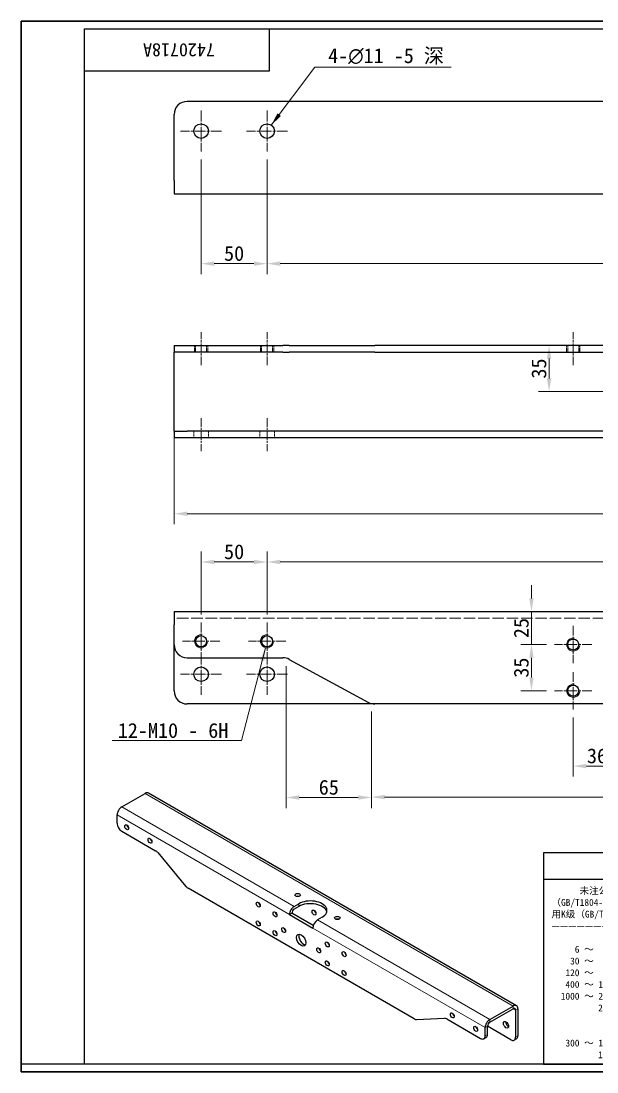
# Model space of a CAD drawing. Header units: millimetres. Extents: x 24 to 1166, y 22 to 818.
# Drawn here: x 24 to 460, y 22 to 818 of the extents above; entities that cross this region are included whole.
import ezdxf
from ezdxf.enums import TextEntityAlignment as Align

# ---------------------------------------------------------------- set-up
doc = ezdxf.new("R2010")
doc.units = ezdxf.units.MM
doc.header["$LTSCALE"] = 4
doc.linetypes.add('CHAIN', pattern=[0.3543, 0.2362, -0.0295, 0.0591, -0.0295])
doc.linetypes.add('DASHED', pattern=[0.2067, 0.1654, -0.0413])
for name, color, linetype, lineweight in [('1', 7, 'Continuous', 18), ('可见 (ISO)', 7, 'Continuous', 25), ('可见窄的 (ISO)', 7, 'Continuous', 18), ('图框 (ISO)', 7, 'Continuous', 35), ('标题 (ISO)', 7, 'Continuous', 25)]:
    doc.layers.add(name, color=color, linetype=linetype, lineweight=lineweight)
for name, color, linetype, lineweight, true_color in [('中心标记 (ISO)', 1, 'CHAIN', 18, 0xff0000), ('中心线 (ISO)', 1, 'CHAIN', 18, 0xff0000), ('尺寸 (ISO)', 7, 'Continuous', 18, 0x008000), ('符号 (ISO)', 7, 'Continuous', 18, 0x008000), ('隐藏 (ISO)', 5, 'DASHED', 18, 0x0000ff)]:
    doc.layers.add(name, color=color, linetype=linetype, lineweight=lineweight, true_color=true_color)
doc.styles.add('文本样式164', font='SimSun.ttf')
doc.styles.add('文本样式165', font='SimSun.ttf')
doc.styles.add('文本样式74', font='SimSun.ttf')
doc.styles.add('最新国标', font='simfang.ttf')
doc.styles.add('注释文本 (ISO)', font='simfang.ttf')
doc.dimstyles.new('默认 (GB)', dxfattribs={"dimscale": 4, "dimtxt": 2.8, "dimasz": 2.5, "dimexe": 2, "dimexo": 1.5, "dimgap": 0.5, "dimtad": 1, "dimtoh": 1, "dimdsep": 46, "dimtxsty": '最新国标', "dimcen": 0.09, "dimdle": 10, "dimclrd": 256, "dimclre": 256, "dimclrt": 256, "dimaunit": 1, "dimadec": 3, "dimazin": 2, "dimtfac": 0.535714, "dimtdec": 3, "dimtmove": 0, "dimatfit": 3, "dimfxl": 0, "dimtolj": 1, "dimlwd": -1, "dimlwe": -1, "dimarcsym": 0})
doc.dimstyles.new('默认 (GB)$7', dxfattribs={"dimscale": 4, "dimtxt": 2.8, "dimasz": 2.5, "dimexe": 2, "dimexo": 1.5, "dimgap": 0.5, "dimtad": 1, "dimtoh": 1, "dimdsep": 46, "dimtxsty": '最新国标', "dimcen": 0.09, "dimdle": 10, "dimclrd": 256, "dimclre": 256, "dimclrt": 256, "dimaunit": 1, "dimadec": 3, "dimazin": 2, "dimtfac": 0.535714, "dimtdec": 3, "dimtmove": 0, "dimatfit": 3, "dimfxl": 0, "dimtolj": 1, "dimlwd": -1, "dimlwe": -1, "dimarcsym": 0})

# ---------------------------------------------------------------- blocks, each defined once
blk = doc.blocks.new('图框 最新国标')
at = {"layer": '图框 (ISO)'}
for p, q in [((6, 7), (6, 204.5)), ((6, 204.5), (291.5, 204.5)), ((6, 7), (6, 5.5)), ((6, 7), (6, 5.5)), ((291.5, 5.5), (6, 5.5))]:
    blk.add_line(p, q, dxfattribs=at)
at = {"layer": '图框 (ISO)', "color": 7, "linetype": 'Continuous', "lineweight": 25}
for p, q in [((18, 203), (290, 203)), ((18, 7), (18, 203)), ((18, 203), (290, 203)), ((53, 203), (53, 195)), ((53, 195), (18, 195)), ((290, 7), (6, 7)), ((290, 7), (18, 7))]:
    blk.add_line(p, q, dxfattribs=at)
at = {"layer": '图框 (ISO)', "style": '文本样式74'}
blk.add_attdef('零件代号_001', (42.73, 200.25), '', height=2.5, rotation=180, dxfattribs=at)
blk = doc.blocks.new('标题栏 最新国标')
at = {"layer": '标题 (ISO)'}
for p, q in [((381.98, -183.84), (196.98, -183.84)), ((196.98, -183.84), (196.98, -223.84)), ((254.48, -183.84), (254.48, -188.84)), ((269.48, -183.84), (269.48, -188.84)), ((281.48, -188.09), (281.48, -184.59)), ((281.48, -184.59), (286.48, -185.34)), ((289.48, -183.84), (289.48, -188.84)), ((381.98, -223.84), (381.98, -183.84)), ((383.48, -183.84), (383.48, -225.34)), ((286.48, -185.34), (286.48, -187.34)), ((196.98, -188.84), (381.98, -188.84)), ((232.98, -188.84), (232.98, -223.84)), ((286.48, -187.34), (281.48, -188.09)), ((321.98, -188.84), (321.98, -223.84)), ((321.98, -193.84), (381.98, -193.84)), ((321.98, -198.84), (381.98, -198.84)), ((351.98, -198.84), (351.98, -208.84)), ((321.98, -203.84), (232.98, -203.84)), ((321.98, -203.84), (381.98, -203.84)), ((321.98, -208.84), (381.98, -208.84)), ((321.98, -218.84), (381.98, -218.84)), ((196.98, -223.84), (381.98, -223.84)), ((383.48, -225.34), (196.98, -225.34))]:
    blk.add_line(p, q, dxfattribs=at)
at = {"layer": '标题 (ISO)', "linetype": 'CHAIN', "ltscale": 5.000333}
blk.add_line((274.98, -184.09), (274.98, -188.59), dxfattribs=at)
at = {"layer": '标题 (ISO)', "linetype": 'CHAIN', "ltscale": 15.834605}
blk.add_line((272.73, -186.34), (286.98, -186.34), dxfattribs=at)
at = {"layer": '标题 (ISO)'}
for radius in [1.75, 1]:
    blk.add_circle((274.98, -186.34), radius, dxfattribs=at)
at = {"layer": '1', "style": '文本样式164'}
for s, p in [('材 料', (299.48, -186.34)), ('UNIT: mm', (261.98, -186.34)), ('设 计', (327.98, -191.34)), ('制 图', (327.98, -196.34)), ('比 例', (327.98, -201.34)), ('重 量', (357.98, -201.34)), ('共 1  张', (336.98, -206.34)), ('第 1  张', (366.98, -206.34))]:
    blk.add_text(s, height=2, dxfattribs=at).set_placement(p, align=Align.MIDDLE_CENTER)
at = {"layer": '标题 (ISO)', "style": '注释文本 (ISO)'}
for s, insert, char_height, attachment_point, line_spacing_factor in [('\\fSimSun|b0|i0;{\\H1.3000;      未注公差角度及线性公差使用m\\P}\\fSimSun|b0|i0;{\\H1.3000;（GB/T1804-2000），未注形位公差使\\P}\\fSimSun|b0|i0;{\\H1.3000;用K级（GB/T 1184-1996）。\\P}\\fSimSun|b0|i0;{\\H1.3000;—————————————————\\P}\\fSimSun|b0|i0;{\\H1.3000;             6以下    ±0.05 mm\\P}\\fSimSun|b0|i0;{\\H1.3000;     6 ～   30以下    ±0.10 mm\\P}\\fSimSun|b0|i0;{\\H1.3000;    30 ～  120以下    ±0.15 mm\\P}\\fSimSun|b0|i0;{\\H1.3000;   120 ～  400以下    ±0.20 mm\\P}\\fSimSun|b0|i0;{\\H1.3000;   400 ～ 1000以下    ±0.30 mm\\P}\\fSimSun|b0|i0;{\\H1.3000;  1000 ～ 2000以下    ±0.50 mm\\P}\\fSimSun|b0|i0;{\\H1.3000;          2000以上    ±0.80 mm\\P}\\fSimSun|b0|i0;{\\H1.3000;\\P}\\fSimSun|b0|i0;{\\H1.3000;           300以下    ±30′\\P}\\fSimSun|b0|i0;{\\H1.3000;   300 ～ 1000以下    ±15′\\P}\\fSimSun|b0|i0;{\\H1.3000;          1000以上    ±5′}', (198.48, -206.63), 1.3, 4, 1.023913), ('{\\fMicrosoft YaHei|b0|i0|c134|p34;\\H1.75x;蓝探科工业自动化（江苏）有限公司\\P\\fArial|b0|i0|c0|p34;\\H0.71429x;Lantech Industrial Automation (Jiangsu) Co., Ltd\\fFangSong|b0|i0|c134|p49;.\\H1.15195x; }', (277.48, -213.84), 2, 5, 0.978695)]:
    blk.add_mtext(s, dxfattribs=dict(at, insert=insert, char_height=char_height, attachment_point=attachment_point, line_spacing_factor=line_spacing_factor))
at = {"layer": '标题 (ISO)', "attachment_point": 5, "style": '注释文本 (ISO)'}
for s, insert, char_height in [('\\fFangSong|b0|i0;零件号', (327.98, -211.84), 2), ('\\fSimSun|b0|i0;{\\H1.6000;未经蓝探科事先书面同意，严禁复制或发布此文件。}', (351.98, -221.34), 1.6)]:
    blk.add_mtext(s, dxfattribs=dict(at, insert=insert, char_height=char_height))
at = {"layer": '标题 (ISO)'}
for tag, p, height, style in [('材料_001', (320.09, -187.33), 2, '注释文本 (ISO)'), ('设计人_001', (349.92, -192.16), 2, '注释文本 (ISO)'), ('库存编号_001', (259.96, -198.14), 3.5, '文本样式165'), ('设计人_001', (349.92, -197.16), 2, '注释文本 (ISO)'), ('视图比例_001', (339.22, -202.33), 2, '注释文本 (ISO)'), ('质量\\P3;_001', (371.53, -202.3), 2, '注释文本 (ISO)'), ('零件代号_001', (347.86, -215.59), 3.5, '文本样式165')]:
    blk.add_attdef(tag, p, '', height=height, dxfattribs=dict(at, style=style))
blk = doc.blocks.new('*D11')
at = {"layer": 'Defpoints', "color": 0, "transparency": 16777216}
for p in [(287.26, 572.3), (424.19, 572.3), (477.8, 537.3)]:
    blk.add_point(p, dxfattribs=at)
at = {"layer": '尺寸 (ISO)', "color": 116, "true_color": 0x00803f, "transparency": 16777216}
for p, q in [((293.26, 572.3), (432.19, 572.3)), ((424.19, 547.3), (424.19, 562.3)), ((471.8, 537.3), (416.19, 537.3))]:
    blk.add_line(p, q, dxfattribs=at)
for points in [[(422.52, 562.3), (425.85, 562.3), (424.19, 572.3)], [(422.52, 547.3), (425.85, 547.3), (424.19, 537.3)]]:
    blk.add_solid(points, dxfattribs=at)
at = {"layer": '尺寸 (ISO)', "transparency": 16777216, "insert": (416.52, 554.8), "char_height": 11.2, "attachment_point": 5, "rotation": 90, "style": '最新国标'}
blk.add_mtext('\\A1;35', dxfattribs=at)
blk = doc.blocks.new('*D13')
at = {"layer": 'Defpoints', "color": 0, "transparency": 16777216}
for p in [(139.99, 512.3), (928.99, 512.3), (928.99, 444.81)]:
    blk.add_point(p, dxfattribs=at)
at = {"layer": '尺寸 (ISO)', "color": 116, "true_color": 0x00803f, "transparency": 16777216}
for p, q in [((139.99, 506.3), (139.99, 436.81)), ((928.99, 506.3), (928.99, 436.81)), ((149.99, 444.81), (918.99, 444.81))]:
    blk.add_line(p, q, dxfattribs=at)
for points in [[(149.99, 446.48), (149.99, 443.15), (139.99, 444.81)], [(918.99, 446.48), (918.99, 443.15), (928.99, 444.81)]]:
    blk.add_solid(points, dxfattribs=at)
at = {"layer": '尺寸 (ISO)', "transparency": 16777216, "insert": (534.49, 452.48), "char_height": 11.2, "attachment_point": 5, "style": '最新国标'}
blk.add_mtext('\\A1;789', dxfattribs=at)
blk = doc.blocks.new('*D17')
at = {"layer": 'Defpoints', "color": 0, "transparency": 16777216}
for p in [(210.49, 719.11), (858.49, 719.11), (858.49, 634.22)]:
    blk.add_point(p, dxfattribs=at)
at = {"layer": '尺寸 (ISO)', "color": 116, "true_color": 0x00803f, "transparency": 16777216}
for p, q in [((210.49, 713.11), (210.49, 626.22)), ((858.49, 713.11), (858.49, 626.22)), ((220.49, 634.22), (848.49, 634.22))]:
    blk.add_line(p, q, dxfattribs=at)
for points in [[(220.49, 635.88), (220.49, 632.55), (210.49, 634.22)], [(848.49, 635.88), (848.49, 632.55), (858.49, 634.22)]]:
    blk.add_solid(points, dxfattribs=at)
at = {"layer": '尺寸 (ISO)', "transparency": 16777216, "insert": (534.49, 641.88), "char_height": 11.2, "attachment_point": 5, "style": '最新国标'}
blk.add_mtext('\\A1;648', dxfattribs=at)
blk = doc.blocks.new('*D19')
at = {"layer": 'Defpoints', "color": 0, "transparency": 16777216}
for p in [(160.49, 719.11), (210.49, 719.11), (210.49, 634.22)]:
    blk.add_point(p, dxfattribs=at)
at = {"layer": '尺寸 (ISO)', "color": 116, "true_color": 0x00803f, "transparency": 16777216}
for p, q in [((160.49, 713.11), (160.49, 626.22)), ((210.49, 713.11), (210.49, 626.22)), ((170.49, 634.22), (200.49, 634.22))]:
    blk.add_line(p, q, dxfattribs=at)
for points in [[(170.49, 635.88), (170.49, 632.55), (160.49, 634.22)], [(200.49, 635.88), (200.49, 632.55), (210.49, 634.22)]]:
    blk.add_solid(points, dxfattribs=at)
at = {"layer": '尺寸 (ISO)', "transparency": 16777216, "insert": (185.49, 641.88), "char_height": 11.2, "attachment_point": 5, "style": '最新国标'}
blk.add_mtext('\\A1;50', dxfattribs=at)
blk = doc.blocks.new('*D23')
at = {"layer": 'Defpoints', "color": 0, "transparency": 16777216}
for p in [(224.91, 335.43), (289.57, 301.05), (289.57, 229.9)]:
    blk.add_point(p, dxfattribs=at)
at = {"layer": '尺寸 (ISO)', "color": 116, "true_color": 0x00803f, "transparency": 16777216}
for p, q in [((224.91, 329.43), (224.91, 221.9)), ((289.57, 295.05), (289.57, 221.9)), ((234.91, 229.9), (279.57, 229.9))]:
    blk.add_line(p, q, dxfattribs=at)
for points in [[(234.91, 231.57), (234.91, 228.23), (224.91, 229.9)], [(279.57, 231.57), (279.57, 228.23), (289.57, 229.9)]]:
    blk.add_solid(points, dxfattribs=at)
at = {"layer": '尺寸 (ISO)', "transparency": 16777216, "insert": (257.24, 237.57), "char_height": 11.2, "attachment_point": 5, "style": '最新国标'}
blk.add_mtext('\\A1;65', dxfattribs=at)
blk = doc.blocks.new('*D25')
at = {"layer": 'Defpoints', "color": 0, "transparency": 16777216}
for p in [(289.57, 301.05), (779.41, 301.05), (779.41, 230.2)]:
    blk.add_point(p, dxfattribs=at)
at = {"layer": '尺寸 (ISO)', "color": 116, "true_color": 0x00803f, "transparency": 16777216}
for p, q in [((289.57, 295.05), (289.57, 222.2)), ((779.41, 295.05), (779.41, 222.2)), ((299.57, 230.2), (769.41, 230.2))]:
    blk.add_line(p, q, dxfattribs=at)
for points in [[(299.57, 231.87), (299.57, 228.54), (289.57, 230.2)], [(769.41, 231.87), (769.41, 228.54), (779.41, 230.2)]]:
    blk.add_solid(points, dxfattribs=at)
at = {"layer": '尺寸 (ISO)', "transparency": 16777216, "insert": (534.49, 237.87), "char_height": 11.2, "attachment_point": 5, "style": '最新国标'}
blk.add_mtext('\\A1;490', dxfattribs=at)
blk = doc.blocks.new('*D28')
at = {"layer": 'Defpoints', "color": 0, "transparency": 16777216}
for p in [(442.49, 296.55), (478.49, 296.55), (478.49, 253.69)]:
    blk.add_point(p, dxfattribs=at)
at = {"layer": '尺寸 (ISO)', "color": 116, "true_color": 0x00803f, "transparency": 16777216}
for p, q in [((442.49, 290.55), (442.49, 245.69)), ((478.49, 290.55), (478.49, 245.69)), ((452.49, 253.69), (468.49, 253.69))]:
    blk.add_line(p, q, dxfattribs=at)
for points in [[(452.49, 255.36), (452.49, 252.03), (442.49, 253.69)], [(468.49, 255.36), (468.49, 252.03), (478.49, 253.69)]]:
    blk.add_solid(points, dxfattribs=at)
at = {"layer": '尺寸 (ISO)', "transparency": 16777216, "insert": (460.49, 261.36), "char_height": 11.2, "attachment_point": 5, "style": '最新国标'}
blk.add_mtext('\\A1;36', dxfattribs=at)
blk = doc.blocks.new('*D32')
at = {"layer": 'Defpoints', "color": 0, "transparency": 16777216}
for p in [(858.49, 408.29), (210.49, 362.43), (858.49, 362.43)]:
    blk.add_point(p, dxfattribs=at)
at = {"layer": '尺寸 (ISO)', "color": 116, "true_color": 0x00803f, "transparency": 16777216}
for p, q in [((210.49, 368.43), (210.49, 416.29)), ((858.49, 368.43), (858.49, 416.29)), ((220.49, 408.29), (848.49, 408.29))]:
    blk.add_line(p, q, dxfattribs=at)
for points in [[(220.49, 409.95), (220.49, 406.62), (210.49, 408.29)], [(848.49, 409.95), (848.49, 406.62), (858.49, 408.29)]]:
    blk.add_solid(points, dxfattribs=at)
at = {"layer": '尺寸 (ISO)', "transparency": 16777216, "insert": (534.49, 415.95), "char_height": 11.2, "attachment_point": 5, "style": '最新国标'}
blk.add_mtext('\\A1;648', dxfattribs=at)
blk = doc.blocks.new('*D34')
at = {"layer": 'Defpoints', "color": 0, "transparency": 16777216}
for p in [(210.49, 408.29), (160.49, 362.43), (210.49, 362.43)]:
    blk.add_point(p, dxfattribs=at)
at = {"layer": '尺寸 (ISO)', "color": 116, "true_color": 0x00803f, "transparency": 16777216}
for p, q in [((160.49, 368.43), (160.49, 416.29)), ((210.49, 368.43), (210.49, 416.29)), ((170.49, 408.29), (200.49, 408.29))]:
    blk.add_line(p, q, dxfattribs=at)
for points in [[(170.49, 409.95), (170.49, 406.62), (160.49, 408.29)], [(200.49, 409.95), (200.49, 406.62), (210.49, 408.29)]]:
    blk.add_solid(points, dxfattribs=at)
at = {"layer": '尺寸 (ISO)', "transparency": 16777216, "insert": (185.49, 415.95), "char_height": 11.2, "attachment_point": 5, "style": '最新国标'}
blk.add_mtext('\\A1;50', dxfattribs=at)
blk = doc.blocks.new('*D36')
at = {"layer": 'Defpoints', "color": 0, "transparency": 16777216}
for p in [(384.87, 370.74), (410.83, 370.74), (428.3, 345.74)]:
    blk.add_point(p, dxfattribs=at)
at = {"layer": '尺寸 (ISO)', "color": 116, "true_color": 0x00803f, "transparency": 16777216}
for p, q in [((410.83, 380.74), (410.83, 390.74)), ((410.83, 370.74), (410.83, 360.74)), ((410.83, 355.74), (410.83, 360.74)), ((410.83, 345.74), (410.83, 355.74)), ((422.3, 345.74), (402.83, 345.74)), ((410.83, 335.74), (410.83, 325.74))]:
    blk.add_line(p, q, dxfattribs=at)
for points in [[(409.16, 380.74), (412.49, 380.74), (410.83, 370.74)], [(409.16, 335.74), (412.49, 335.74), (410.83, 345.74)]]:
    blk.add_solid(points, dxfattribs=at)
at = {"layer": '尺寸 (ISO)', "transparency": 16777216, "insert": (403.16, 358.24), "char_height": 11.2, "attachment_point": 5, "rotation": 90, "style": '最新国标'}
blk.add_mtext('\\A1;25', dxfattribs=at)
blk = doc.blocks.new('*D37')
at = {"layer": 'Defpoints', "color": 0, "transparency": 16777216}
for p in [(428.3, 345.74), (410.83, 310.74), (428.3, 310.74)]:
    blk.add_point(p, dxfattribs=at)
at = {"layer": '尺寸 (ISO)', "color": 116, "true_color": 0x00803f, "transparency": 16777216}
for p, q in [((422.3, 345.74), (402.83, 345.74)), ((410.83, 335.74), (410.83, 320.74)), ((422.3, 310.74), (402.83, 310.74))]:
    blk.add_line(p, q, dxfattribs=at)
for points in [[(409.16, 335.74), (412.49, 335.74), (410.83, 345.74)], [(409.16, 320.74), (412.49, 320.74), (410.83, 310.74)]]:
    blk.add_solid(points, dxfattribs=at)
at = {"layer": '尺寸 (ISO)', "transparency": 16777216, "insert": (403.16, 328.24), "char_height": 11.2, "attachment_point": 5, "rotation": 90, "style": '最新国标'}
blk.add_mtext('\\A1;35', dxfattribs=at)

msp = doc.modelspace()

# ---------------------------------------------------------------- linework, layer by layer
at = {"layer": '中心标记 (ISO)', "ltscale": 8.611757}
for p, q in [((160.4918, 750.1135), (160.4918, 719.1135)), ((210.4918, 750.1135), (210.4918, 719.1135)), ((175.9918, 734.6135), (144.9918, 734.6135)), ((225.9918, 734.6135), (194.9918, 734.6135)), ((160.4918, 338.7398), (160.4918, 307.7398)), ((210.4918, 338.7398), (210.4918, 307.7398)), ((175.9918, 323.2398), (144.9918, 323.2398)), ((225.9918, 323.2398), (194.9918, 323.2398))]:
    msp.add_line(p, q, dxfattribs=at)
at = {"layer": '中心标记 (ISO)', "ltscale": 7.882805}
for p, q in [((160.4918, 362.4278), (160.4918, 334.0518)), ((210.4918, 362.4278), (210.4918, 334.0518)), ((442.4918, 359.9278), (442.4918, 331.5518)), ((174.6798, 348.2398), (146.3038, 348.2398)), ((224.6798, 348.2398), (196.3038, 348.2398)), ((456.6798, 345.7398), (428.3038, 345.7398)), ((442.4918, 324.9278), (442.4918, 296.5518)), ((456.6798, 310.7398), (428.3038, 310.7398))]:
    msp.add_line(p, q, dxfattribs=at)
at = {"layer": '中心线 (ISO)', "ltscale": 6.944946}
for p, q in [((160.4918, 557.2973), (160.4918, 582.2973)), ((210.4918, 557.2973), (210.4918, 582.2973)), ((442.4918, 557.2973), (442.4918, 582.2973)), ((160.4918, 517.2973), (160.4918, 492.2973)), ((210.4918, 517.2973), (210.4918, 492.2973))]:
    msp.add_line(p, q, dxfattribs=at)
at = {"layer": '可见 (ISO)'}
for p, q in [((918.9918, 757.1135), (149.9918, 757.1135)), ((139.9918, 697.1135), (139.9918, 747.1135)), ((139.9918, 697.1135), (139.9918, 687.1135)), ((139.9918, 687.1135), (928.9918, 687.1135)), ((139.9918, 572.2973), (149.9918, 572.2973)), ((139.9918, 572.2973), (139.9918, 567.2973)), ((149.9918, 567.2973), (139.9918, 567.2973)), ((139.9918, 562.2973), (139.9918, 567.2973)), ((149.9918, 572.2973), (222.4534, 572.2973)), ((222.4534, 567.2973), (149.9918, 567.2973)), ((227.2229, 572.2973), (222.4534, 572.2973)), ((222.4534, 567.2973), (227.2229, 567.2973)), ((227.2229, 572.2973), (287.2607, 572.2973)), ((287.2607, 567.2973), (227.2229, 567.2973)), ((287.2607, 572.2973), (292.0302, 572.2973)), ((292.0302, 567.2973), (287.2607, 567.2973)), ((776.9534, 572.2973), (292.0302, 572.2973)), ((292.0302, 567.2973), (776.9534, 567.2973)), ((139.9918, 512.2973), (139.9918, 562.2973)), ((139.9918, 507.2973), (139.9918, 512.2973)), ((139.9918, 507.2973), (149.9918, 507.2973)), ((139.9918, 507.2973), (139.9918, 502.2973)), ((149.9918, 502.2973), (139.9918, 502.2973)), ((918.9918, 507.2973), (149.9918, 507.2973)), ((918.9918, 502.2973), (149.9918, 502.2973)), ((139.9918, 370.7398), (509.4918, 370.7398)), ((139.9918, 370.7398), (139.9918, 360.7398)), ((139.9918, 345.7398), (139.9918, 360.7398)), ((139.9918, 310.7398), (139.9918, 345.7398)), ((149.9918, 335.7398), (222.4534, 335.7398)), ((227.2229, 334.5291), (287.2607, 301.9504)), ((292.0302, 300.7398), (149.9918, 300.7398)), ((776.9534, 300.7398), (292.0302, 300.7398)), ((100.3625, 222.7748), (118.0402, 232.981)), ((399.4938, 72.1747), (120.5402, 233.2286)), ((96.827, 210.5273), (96.827, 216.651)), ((100.3625, 204.4036), (125.9816, 189.6124)), ((127.6678, 188.1446), (148.8944, 162.5893)), ((322.0269, 62.1369), (150.5806, 161.1215)), ((231.0005, 147.3509), (234.536, 149.3921)), ((234.536, 147.3509), (231.0005, 145.3097)), ((227.4649, 141.2272), (229.2327, 142.2478)), ((227.4649, 141.2272), (245.1426, 131.021)), ((245.4557, 132.8814), (229.2327, 142.2478)), ((252.2137, 139.1859), (248.6781, 137.1447)), ((379.3161, 61.7208), (396.9938, 71.927)), ((379.3161, 59.6796), (396.9938, 69.8858)), ((398.7616, 68.8652), (398.7616, 48.4528)), ((400.5293, 69.8858), (400.5293, 49.4734)), ((323.7132, 61.6576), (344.9398, 62.7026)), ((346.626, 62.2233), (372.2451, 47.4321)), ((395.226, 46.4115), (377.5484, 56.6177)), ((377.5484, 50.494), (377.5484, 56.6177)), ((374.7451, 47.1845), (376.5128, 48.2051)), ((375.7806, 49.4734), (375.7806, 55.5971)), ((399.4938, 47.1845), (397.726, 46.1639))]:
    msp.add_line(p, q, dxfattribs=at)
for centre, radius in [((160.4918, 734.6135), 5.5), ((210.4918, 734.6135), 5.5), ((160.4918, 348.2398), 4.188), ((210.4918, 348.2398), 4.188), ((442.4918, 345.7398), 4.188), ((160.4918, 323.2398), 5.5), ((210.4918, 323.2398), 5.5), ((442.4918, 310.7398), 4.188)]:
    msp.add_circle(centre, radius, dxfattribs=at)
for centre, start, end in [((149.9918, 747.1135), 90, 180), ((149.9918, 345.7398), 180, 270), ((222.4534, 325.7398), 61.5141639, 90), ((149.9918, 310.7398), 180, 270), ((292.0302, 310.7398), 241.5141639, 270)]:
    msp.add_arc(centre, 10, start, end, dxfattribs=at)
for centre, major_axis, start_param, end_param in [((118.0402, 228.8985), (2.5, 4.3301), 0, 0.78539816), ((100.3625, 218.6923), (2.5, 4.3301), 0.78539816, 2.35619449), ((100.3625, 208.4861), (-2.5, 4.3301), 0.78539816, 2.35619449), ((105.8426, 208.384), (1.047, -1.8135), 4.14667443, 5.27810353), ((123.5202, 198.1778), (1.047, -1.8135), 4.14667443, 5.27810353), ((125.9816, 185.5299), (-2.5, 4.3301), 5.00061551, 5.49778714), ((150.5806, 165.2039), (-2.5, 4.3301), 1.85902286, 2.35619449), ((233.6521, 153.9849), (-2.094, 0), 4.14667443, 5.27810353), ((243.3748, 144.289), (12.5, 0), 5.49778714, 8.6393798), ((205.5446, 149.8004), (1.047, -1.8135), 4.14667443, 5.27810353), ((231.0005, 143.2684), (2.5, 4.3301), 0.78539816, 2.35619449), ((231.0005, 143.2684), (-1.25, -2.1651), 3.92699082, 5.49778714), ((243.3748, 142.2478), (12.5, 0), 0.14189705, 2.35619449), ((247.7943, 143.7787), (1.047, -1.8135), 4.14667443, 5.27810353), ((205.5446, 135.5117), (1.047, -1.8135), 4.14667443, 5.27810353), ((218.2726, 142.4519), (1.047, -1.8135), 4.14667443, 5.27810353), ((248.6781, 133.0622), (-2.5, -4.3301), 3.92699082, 5.49778714), ((263.7042, 136.6344), (-2.094, 0), 4.14667443, 5.27810353), ((218.2726, 128.1632), (1.047, -1.8135), 4.14667443, 5.27810353), ((224.8133, 130.5107), (1.047, -1.8135), 4.14667443, 5.27810353), ((238.0715, 122.856), (-2.5, 4.3301), 0.36136712, 2.78022553), ((257.8705, 119.59), (1.047, -1.8135), 4.14667443, 5.27810353), ((251.3298, 115.2013), (1.047, -1.8135), 4.14667443, 5.27810353), ((270.5985, 112.2415), (1.047, -1.8135), 4.14667443, 5.27810353), ((257.8705, 105.3013), (1.047, -1.8135), 4.14667443, 5.27810353), ((270.5985, 97.9529), (1.047, -1.8135), 4.14667443, 5.27810353), ((396.9938, 67.8445), (2.5, 4.3301), 5.49778714, 7.06858347), ((352.6228, 65.9054), (1.047, -1.8135), 4.14667443, 5.27810353), ((396.9938, 67.8445), (1.25, 2.1651), 5.49778714, 7.06858347), ((322.0269, 66.2194), (2.5, -4.3301), 5.49778714, 5.99495877), ((346.626, 58.1408), (-2.5, 4.3301), 5.49778714, 5.99495877), ((370.3005, 55.6992), (1.047, -1.8135), 4.14667443, 5.27810353), ((379.3161, 57.6383), (2.5, 4.3301), 0.78539816, 2.35619449), ((379.3161, 57.6383), (1.25, 2.1651), 0.78539816, 2.35619449), ((393.2815, 58.761), (1.375, -2.3816), 3.83977231, 5.58500565), ((372.2451, 51.5146), (2.5, -4.3301), 5.49778714, 7.06858347), ((374.0128, 52.5352), (2.5, -4.3301), 0, 0.78539816), ((395.226, 50.494), (2.5, -4.3301), 5.49778714, 7.06858347), ((396.9938, 51.5146), (2.5, -4.3301), 0, 0.78539816)]:
    msp.add_ellipse(centre, major_axis=major_axis, ratio=0.57735027, start_param=start_param, end_param=end_param, dxfattribs=at)
for centre, major_axis in [((104.0748, 207.3634), (-1.047, 1.8135)), ((121.7525, 197.1572), (-1.047, 1.8135)), ((233.6521, 156.0262), (2.094, 0)), ((203.7769, 148.7798), (-1.047, 1.8135)), ((216.5048, 141.4313), (-1.047, 1.8135)), ((246.0265, 142.7581), (1.047, -1.8135)), ((203.7769, 134.4911), (-1.047, 1.8135)), ((263.7042, 138.6756), (2.094, 0)), ((216.5048, 127.1426), (-1.047, 1.8135)), ((223.0455, 129.49), (1.047, -1.8135)), ((236.3038, 121.8354), (-2.5, 4.3301)), ((256.1028, 118.5694), (-1.047, 1.8135)), ((249.562, 114.1807), (1.047, -1.8135)), ((268.8307, 111.2209), (-1.047, 1.8135)), ((256.1028, 104.2807), (-1.047, 1.8135)), ((268.8307, 96.9322), (-1.047, 1.8135)), ((350.8551, 64.8847), (-1.047, 1.8135)), ((368.5327, 54.6785), (-1.047, 1.8135)), ((391.5137, 57.7404), (1.375, -2.3816))]:
    msp.add_ellipse(centre, major_axis=major_axis, ratio=0.57735027, dxfattribs=at)
at = {"layer": '可见窄的 (ISO)'}
for p, q in [((118.0402, 232.981), (396.9938, 71.927)), ((96.827, 216.651), (227.4649, 141.2272)), ((100.3625, 222.7748), (231.0005, 147.3509)), ((234.536, 149.3921), (234.536, 147.3509)), ((248.6781, 137.1447), (379.3161, 61.7208)), ((245.1426, 131.021), (375.7806, 55.5971)), ((396.9938, 71.927), (396.9938, 69.8858)), ((398.7616, 68.8652), (396.9938, 69.8858)), ((400.5293, 69.8858), (398.7616, 68.8652)), ((375.7806, 55.5971), (377.5484, 56.6177)), ((379.3161, 61.7208), (379.3161, 59.6796)), ((377.5484, 50.494), (375.7806, 49.4734)), ((400.5293, 49.4734), (398.7616, 48.4528))]:
    msp.add_line(p, q, dxfattribs=at)
for centre in [(160.4918, 348.2398), (210.4918, 348.2398), (442.4918, 345.7398), (442.4918, 310.7398)]:
    msp.add_arc(centre, 5, 80, 350, dxfattribs=at)
at = {"layer": '隐藏 (ISO)', "ltscale": 2.380771}
for p, q in [((155.4918, 572.2973), (155.4918, 567.2973)), ((156.3038, 567.2973), (156.3038, 572.2973)), ((164.6798, 567.2973), (164.6798, 572.2973)), ((165.4918, 567.2973), (165.4918, 572.2973)), ((205.4918, 572.2973), (205.4918, 567.2973)), ((206.3038, 567.2973), (206.3038, 572.2973)), ((214.6798, 567.2973), (214.6798, 572.2973)), ((215.4918, 567.2973), (215.4918, 572.2973)), ((437.4918, 572.2973), (437.4918, 567.2973)), ((438.3038, 567.2973), (438.3038, 572.2973)), ((446.6798, 567.2973), (446.6798, 572.2973)), ((447.4918, 567.2973), (447.4918, 572.2973)), ((154.9918, 507.2973), (154.9918, 502.2973)), ((165.9918, 507.2973), (165.9918, 502.2973)), ((204.9918, 507.2973), (204.9918, 502.2973)), ((215.9918, 507.2973), (215.9918, 502.2973))]:
    msp.add_line(p, q, dxfattribs=at)
at = {"layer": '隐藏 (ISO)', "ltscale": 13.144227}
msp.add_line((509.4918, 365.7398), (139.9918, 365.7398), dxfattribs=at)

# ---------------------------------------------------------------- block references
at = {"xscale": 4, "yscale": 4, "zscale": 4}
msp.add_blockref('图框 最新国标', (0, 0), dxfattribs=at).add_auto_attribs({'零件代号_001': '7420718A'})
ref = msp.add_blockref('标题栏 最新国标', (-367.9301, 923.3771), dxfattribs=dict(xscale=4, yscale=4, zscale=4))
ref.add_attrib('零件代号_001', '7420718A', (1023.5251, 61), dxfattribs={"layer": '标题 (ISO)', "height": 14, "style": '文本样式165'})
ref.add_attrib('库存编号_001', '升降气缸固定板', (671.9218, 130.8045), dxfattribs={"layer": '标题 (ISO)', "height": 14, "style": '文本样式165'})
ref.add_attrib('质量\\P3;_001', '无', (1118.1714, 114.16), dxfattribs={"layer": '标题 (ISO)', "height": 8, "style": '注释文本 (ISO)'})
ref.add_attrib('视图比例_001', '1 : 4', (988.96, 114.0686), dxfattribs={"layer": '标题 (ISO)', "height": 8, "style": '注释文本 (ISO)'})
ref.add_attrib('设计人_001', 'zhengxiaobo', (1031.7486, 154.7314), dxfattribs={"layer": '标题 (ISO)', "height": 8, "style": '注释文本 (ISO)'})
ref.add_attrib('设计人_001', 'zhengxiaobo', (1031.7486, 134.7314), dxfattribs={"layer": '标题 (ISO)', "height": 8, "style": '注释文本 (ISO)'})
ref.add_attrib('材料_001', 'SUS304', (912.4457, 174.0457), dxfattribs={"layer": '标题 (ISO)', "height": 8, "style": '注释文本 (ISO)'})

# ---------------------------------------------------------------- texts
at = {"layer": '符号 (ISO)', "char_height": 11.2, "line_spacing_factor": 0.49, "style": '最新国标'}
for s, insert, width, attachment_point in [('4-\\fAIGDT|b0|i0;{\\H11.2000;n}\\fFangSong|b0|i0;{\\H11.2000;11 -5 深}', (256.7586, 784.9693), 97.351485, 7), ('12-M10 - 6H', (181.1371, 274.8825), 93.142086, 9)]:
    msp.add_mtext(s, dxfattribs=dict(at, insert=insert, width=width, attachment_point=attachment_point))

# ---------------------------------------------------------------- dimensions: what is measured, and where the dimension line sits
at = {"layer": '尺寸 (ISO)', "color": 116, "true_color": 0x00803f}
for base, p1, p2, angle, override, picture, middle in [((210.4918, 634.2151), (160.4918, 719.1135), (210.4918, 719.1135), 180, {"dimgap": 0.5, "dimtoh": 0, "dimdec": 2, "dimtol": 0, "dimlim": 0, "dimtp": 0, "dimtm": 0, "dimtdec": 3, "dimtofl": 0, "dimatfit": 1}, '*D19', (185.4918, 634.2151)), ((858.4918, 634.2151), (210.4918, 719.1135), (858.4918, 719.1135), 180, {"dimgap": 0.5, "dimtoh": 0, "dimdec": 2, "dimtol": 0, "dimlim": 0, "dimtp": 0, "dimtm": 0, "dimtdec": 3, "dimtofl": 0, "dimatfit": 1}, '*D17', (534.4918, 634.2151)), ((424.1856, 572.2973), (477.8038, 537.2973), (287.2607, 572.2973), 90, {"dimgap": 0.5, "dimtoh": 0, "dimdec": 2, "dimtol": 0, "dimlim": 0, "dimtp": 0, "dimtm": 0, "dimtdec": 3, "dimtofl": 0, "dimatfit": 1}, '*D11', (424.1856, 554.7973)), ((210.4918, 408.2851), (160.4918, 362.4278), (210.4918, 362.4278), 180, {"dimgap": 0.5, "dimtoh": 0, "dimdec": 2, "dimtol": 0, "dimlim": 0, "dimtp": 0, "dimtm": 0, "dimtdec": 3, "dimtofl": 0, "dimatfit": 1}, '*D34', (185.4918, 408.2851)), ((858.4918, 408.2851), (210.4918, 362.4278), (858.4918, 362.4278), 180, {"dimgap": 0.5, "dimtoh": 0, "dimdec": 2, "dimtol": 0, "dimlim": 0, "dimtp": 0, "dimtm": 0, "dimtdec": 3, "dimtofl": 0, "dimatfit": 1}, '*D32', (534.4918, 408.2851)), ((410.8277, 370.7398), (428.3038, 345.7398), (384.8696, 370.7398), 90, {"dimgap": 0.5, "dimtoh": 0, "dimdec": 2, "dimse2": 1, "dimtol": 0, "dimlim": 0, "dimtp": 0, "dimtm": 0, "dimtdec": 3, "dimtofl": 0}, '*D36', (410.8277, 358.2398)), ((410.8277, 310.7398), (428.3038, 345.7398), (428.3038, 310.7398), 90, {"dimgap": 0.5, "dimtoh": 0, "dimdec": 2, "dimtol": 0, "dimlim": 0, "dimtp": 0, "dimtm": 0, "dimtdec": 3, "dimtofl": 0, "dimatfit": 1}, '*D37', (410.8277, 328.2398)), ((289.5698, 229.9014), (224.9138, 335.4324), (289.5698, 301.0472), 180, {"dimgap": 0.5, "dimtoh": 0, "dimdec": 0, "dimtol": 0, "dimlim": 0, "dimtp": 0, "dimtm": 0, "dimtdec": 3, "dimtofl": 0, "dimatfit": 1}, '*D23', (257.2418, 229.9014)), ((779.4138, 230.2025), (289.5698, 301.0472), (779.4138, 301.0472), 180, {"dimgap": 0.5, "dimtoh": 0, "dimdec": 0, "dimtol": 0, "dimlim": 0, "dimtp": 0, "dimtm": 0, "dimtdec": 3, "dimtofl": 0, "dimatfit": 1}, '*D25', (534.4918, 230.2025)), ((478.4918, 253.6921), (442.4918, 296.5518), (478.4918, 296.5518), 180, {"dimgap": 0.5, "dimtoh": 0, "dimdec": 2, "dimtol": 0, "dimlim": 0, "dimtp": 0, "dimtm": 0, "dimtdec": 3, "dimtofl": 0, "dimatfit": 1}, '*D28', (460.4918, 253.6921))]:
    dim = msp.add_linear_dim(base=base, p1=p1, p2=p2, angle=angle, dimstyle='默认 (GB)', override=override, dxfattribs=at)
    dim.commit()
    dim.dimension.update_dxf_attribs({"geometry": picture, "text_midpoint": middle, "dimtype": 160})
dim = msp.add_linear_dim(base=(928.9918, 444.8145), p1=(139.9918, 512.2973), p2=(928.9918, 512.2973), dimstyle='默认 (GB)', override={"dimgap": 0.5, "dimtoh": 0, "dimdec": 2, "dimtol": 0, "dimlim": 0, "dimtp": 0, "dimtm": 0, "dimtdec": 3, "dimtofl": 0, "dimatfit": 1}, dxfattribs=at)
dim.commit()
dim.dimension.update_dxf_attribs({"geometry": '*D13', "text_midpoint": (534.4918, 444.8145), "dimtype": 160})

# ---------------------------------------------------------------- leaders
at = {"layer": '符号 (ISO)', "annotation_type": 0, "has_hookline": 1}
for points, hookline_direction, text_width in [([(213.6651, 739.1058), (246.7586, 783.1027), (256.7586, 783.1027)], 0, 93.2839), ([(209.3696, 343.3673), (191.1371, 273.0158), (181.1371, 273.0158)], 1, 87.936)]:
    msp.add_leader(points, dimstyle='默认 (GB)$7', override={"dimgap": 0, "dimtad": 1}, dxfattribs=dict(at, hookline_direction=hookline_direction, text_width=text_width))

doc.saveas('drawing.dxf')
